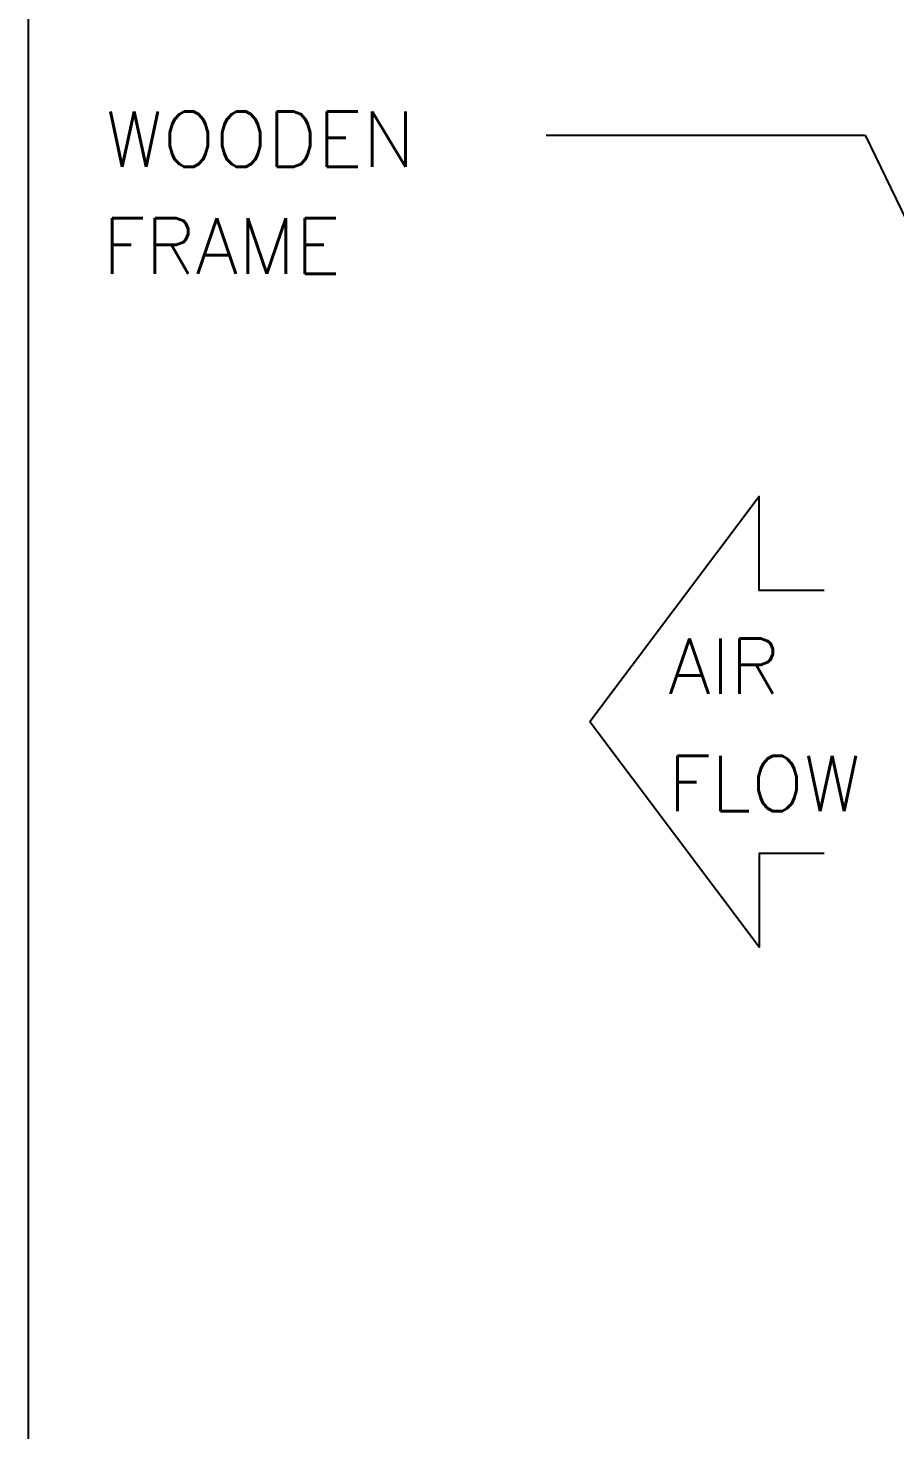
# Model space of a CAD drawing. Extents: x 594 to 813, y 174 to 240.
# Drawn here: x 634.564 to 636.619, y 196.121 to 199.445 of the extents above; entities that cross this region are included whole.
import ezdxf

# ---------------------------------------------------------------- set-up
doc = ezdxf.new("R2010")
doc.units = 0
doc.header["$MEASUREMENT"] = 0
doc.layers.add('AC.REF(S). PIPING', color=3, linetype='CONTINUOUS', lineweight=30)
for name, color, linetype in [('DETAILS', 11, 'CONTINUOUS'), ('G-TX-HEV', 2, 'CONTINUOUS'), ('T-TEXT', 3, 'CONTINUOUS'), ('Z20', 2, 'CONTINUOUS')]:
    doc.layers.add(name, color=color, linetype=linetype)
doc.styles.add('AC', font='romans.shx', dxfattribs={"height": 0.2})

# ---------------------------------------------------------------- blocks, each defined once
blk = doc.blocks.new('A$C5DD3573E')
at = {"layer": 'DETAILS', "color": 2}
for points in [[(-24036.105, -28135.928), (-24163.406, -28135.928), (-24163.406, -27951.98), (-24494.833, -28393.454)], [(-24036.105, -28650.98), (-24163.406, -28650.98), (-24163.406, -28834.928), (-24494.833, -28393.454)]]:
    blk.add_lwpolyline(points, dxfattribs=at)
at = {"layer": 'T-TEXT', "color": 7, "linetype": 'Continuous'}
for p, q in [((-24580.797, -27243.931), (-23955.877, -27243.931)), ((-23955.877, -27243.931), (-23699.363, -27773.936))]:
    blk.add_line(p, q, dxfattribs=at)
at = {"layer": 'Z20', "color": 7}
blk.add_line((-25595.589, -24087.558), (-25595.589, -36689.634), dxfattribs=at)
at = {"layer": 'G-TX-HEV', "color": 7, "style": 'AC'}
for s, p in [('WOODEN  ', (-25443.639, -27306.019)), ('  FRAME', (-25598.755, -27515.361)), ('AIR', (-24341.807, -28338.387)), ('FLOW', (-24341.807, -28568.436))]:
    blk.add_text(s, height=108.7498, dxfattribs=at).set_placement(p)

msp = doc.modelspace()

# ---------------------------------------------------------------- block references
at = {"layer": 'AC.REF(S). PIPING', "linetype": 'Continuous', "xscale": 0.0012099999999862, "yscale": 0.0012099999999862, "zscale": 0.0012099999999862}
msp.add_blockref('A$C5DD3573E', (665.5351, 232.1557), dxfattribs=at)

doc.saveas('drawing.dxf')
